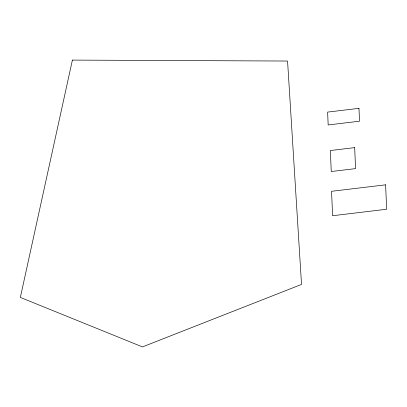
<?xml version="1.0" encoding="UTF-8"?>
<svg xmlns="http://www.w3.org/2000/svg" width="407" height="407" viewBox="0 0 407 407"><rect width="100%" height="100%" fill="white"/><g stroke="black" fill="none" stroke-linecap="round" stroke-linejoin="round"><path stroke-width="0.61" d="M72.395 60.094L20.35 297.425L142.465 346.906L301.531 284.427L287.561 61.035L72.395 60.094M358.974 108.343L327.62 112.098L328.169 124.954L359.523 121.2L358.974 108.343M354.675 147.619L330.352 150.534L331.252 171.53L355.576 168.615L354.675 147.619M385.607 184.829L331.552 191.3L332.6 215.725L386.65 209.249L385.607 184.829"/></g></svg>
